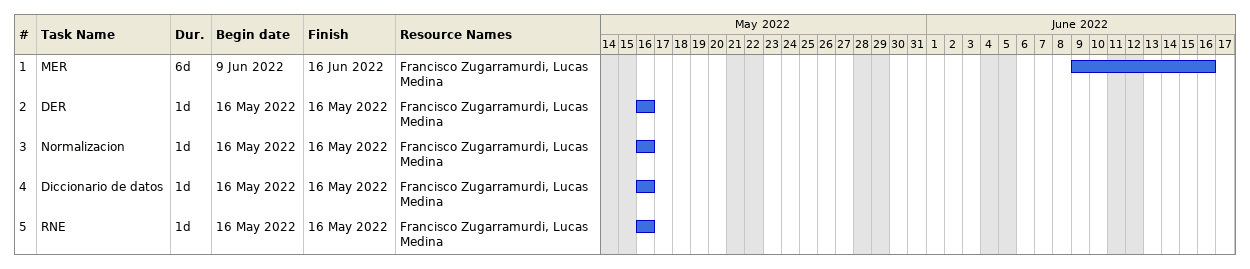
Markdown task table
| ID | Task | Duration | Start | Finish | Resources |
|---|---|---|---|---|---|
| 1 | MER | 6d | 2022-06-09 | 2022-06-16 | Francisco Zugarramurdi, Lucas Medina |
| 2 | DER | 1d | 2022-05-16 | 2022-05-16 | Francisco Zugarramurdi, Lucas Medina |
| 3 | Normalizacion | 1d | 2022-05-16 | 2022-05-16 | Francisco Zugarramurdi, Lucas Medina |
| 4 | Diccionario de datos | 1d | 2022-05-16 | 2022-05-16 | Francisco Zugarramurdi, Lucas Medina |
| 5 | RNE | 1d | 2022-05-16 | 2022-05-16 | Francisco Zugarramurdi, Lucas Medina |
